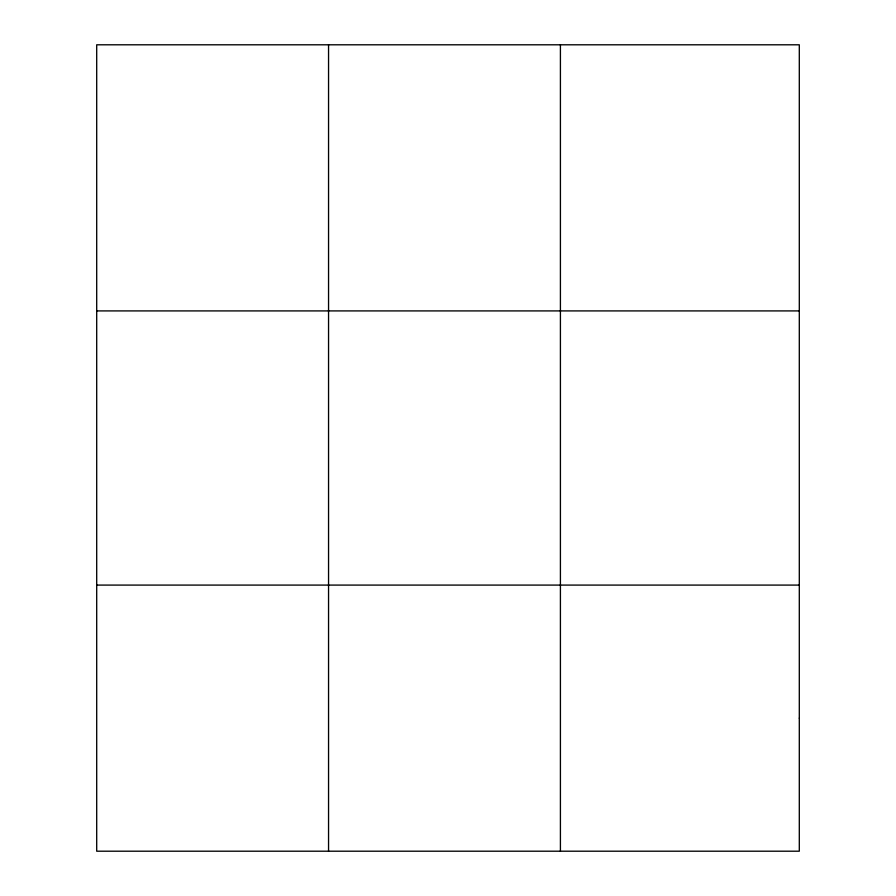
<?xml version="1.0" encoding="UTF-8"?>
<svg xmlns="http://www.w3.org/2000/svg" width="896" height="896" viewBox="0 0 896 896"><rect width="100%" height="100%" fill="white"/><g stroke="black" fill="none" stroke-linecap="round" stroke-linejoin="round"><path stroke-width="1.34" d="M328.552 851.2L328.552 44.8M560.414 851.2L560.414 44.8M96.701 310.912L799.299 310.912M96.701 585.088L799.299 585.088M799.299 718.144L799.299 851.2L96.701 851.2L96.701 44.8L799.299 44.8L799.299 718.144"/></g></svg>
